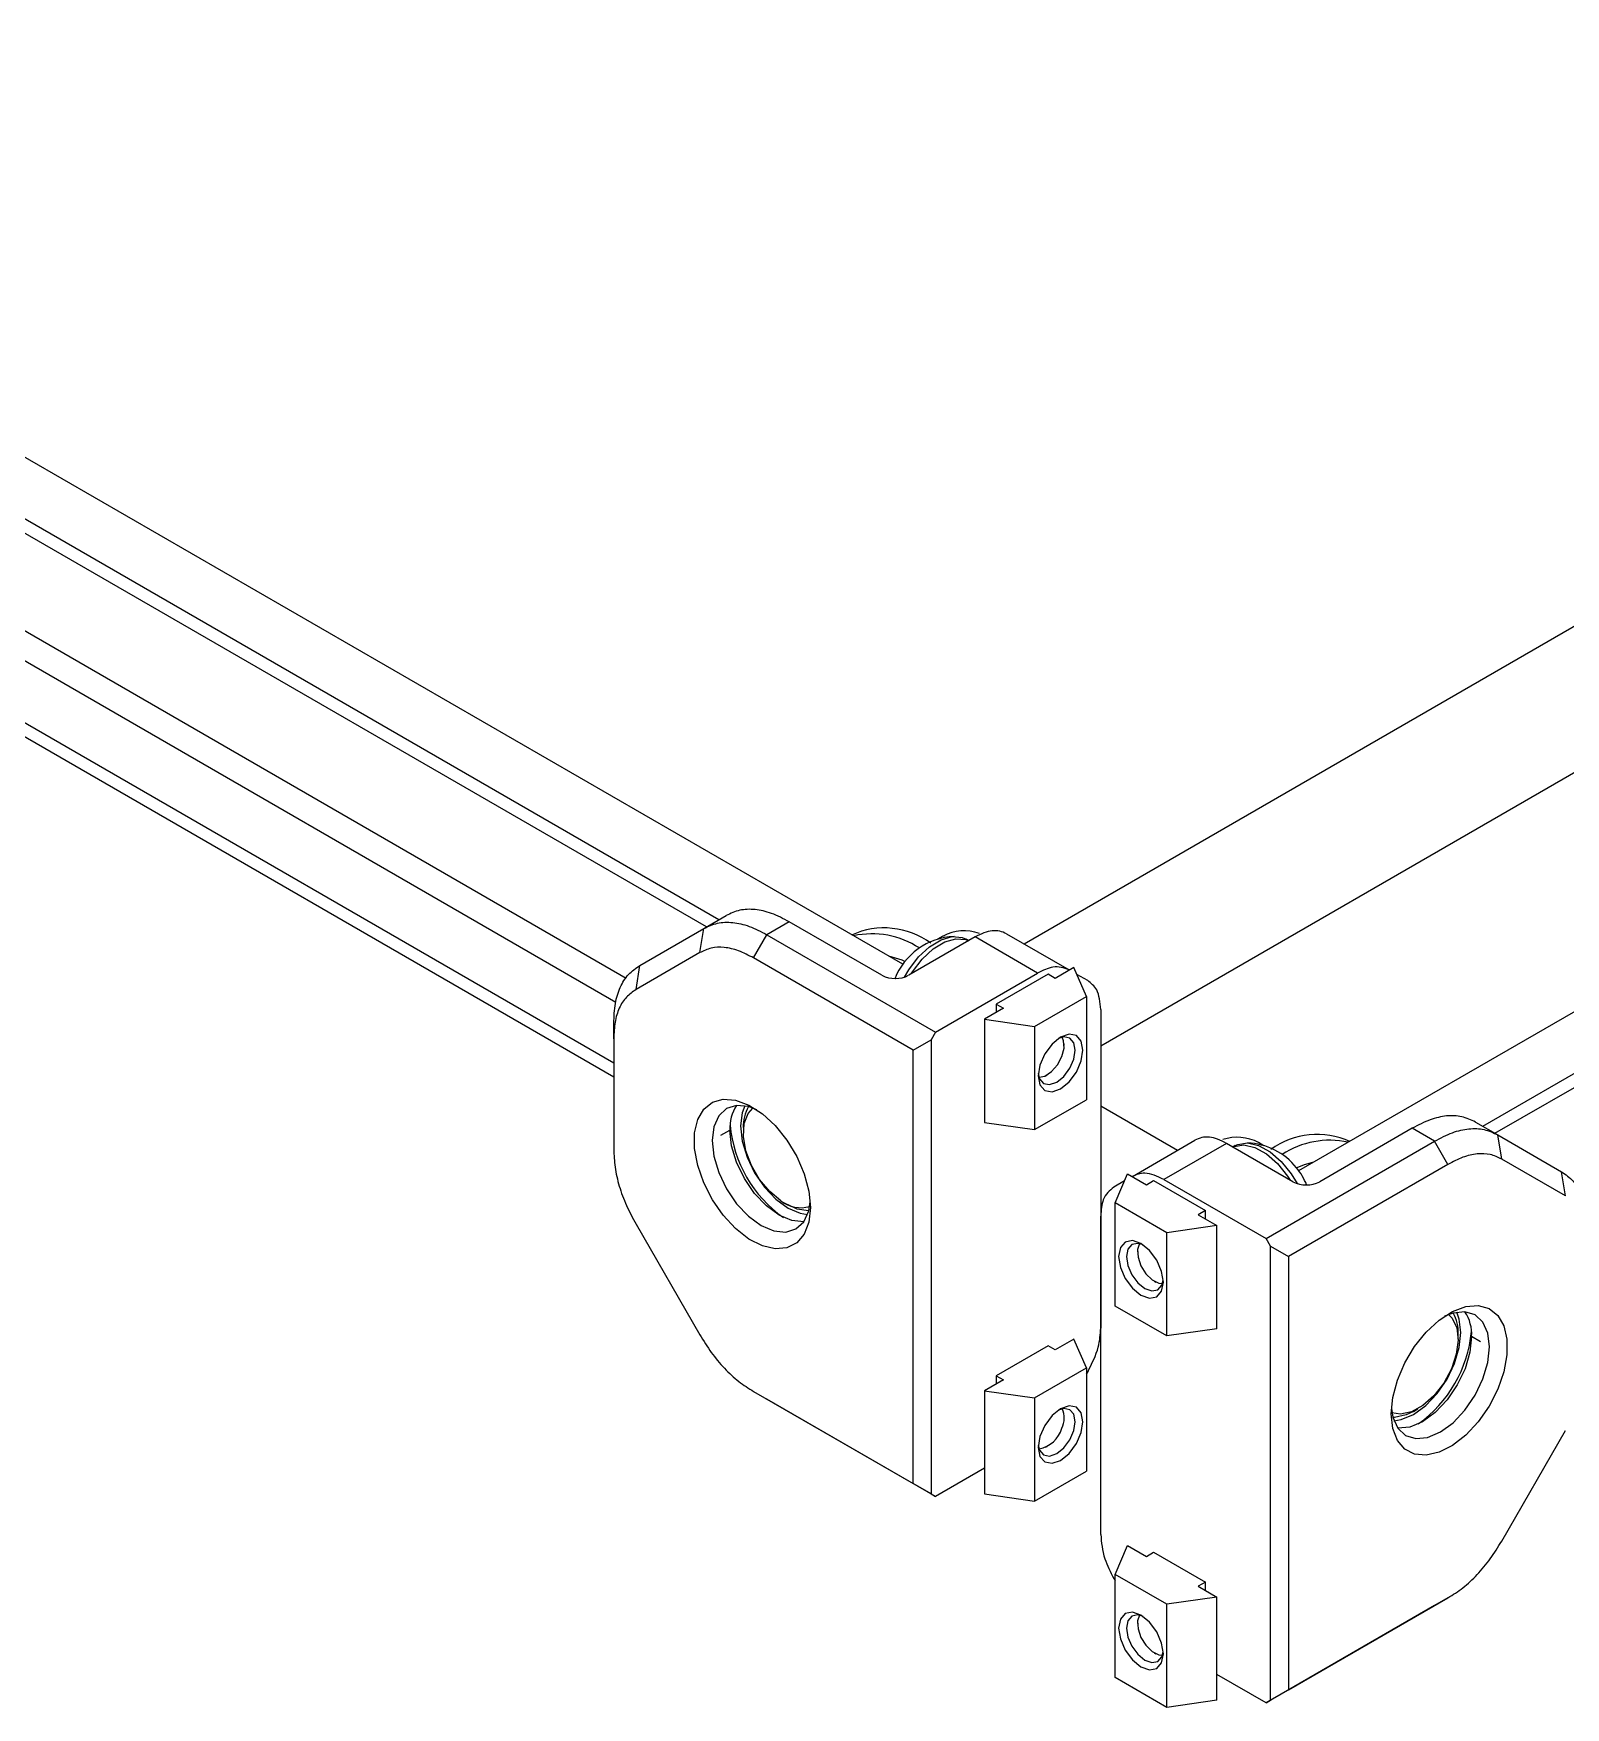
# Model space of a CAD drawing. Header units: millimetres. Extents: x 0 to 279, y 0 to 216.
# Drawn here: x 100.75 to 131.06, y 98.13 to 131.24 of the extents above; entities that cross this region are included whole.
import ezdxf

# ---------------------------------------------------------------- set-up
doc = ezdxf.new("R2010")
doc.units = ezdxf.units.MM

msp = doc.modelspace()

# ---------------------------------------------------------------- linework, layer by layer
at = {"color": 7, "linetype": 'Continuous', "lineweight": 25}
for p, q in [((117.949, 112.833), (49.778, 152.187)), ((114.308, 113.71), (49.585, 151.074)), ((114.068, 113.571), (50.739, 150.129)), ((151.101, 130.983), (120.352, 113.232)), ((121.866, 111.22), (152.351, 128.818)), ((82.202, 128.218), (112.232, 110.882)), ((82.202, 127.941), (112.232, 110.605)), ((88.133, 126.019), (112.273, 112.083)), ((125.784, 108.75), (154.634, 125.405)), ((129.424, 109.627), (156.728, 125.389)), ((129.665, 109.488), (156.728, 125.111)), ((91.526, 124.653), (112.479, 112.557)), ((114.012, 113.539), (114.454, 113.794)), ((115.704, 113.67), (115.262, 113.415)), ((117.535, 112.613), (115.704, 113.67)), ((112.75, 112.81), (114.012, 113.539)), ((113.935, 113.061), (114.012, 113.539)), ((114.997, 112.956), (115.262, 113.415)), ((115.262, 113.415), (118.596, 111.491)), ((119.379, 113.371), (118.066, 112.613)), ((118.745, 113.387), (118.639, 113.326)), ((119.253, 113.299), (119.205, 113.326)), ((120.616, 112.657), (119.379, 113.371)), ((120.004, 113.433), (121.241, 112.719)), ((113.935, 113.061), (112.672, 112.332)), ((118.154, 111.133), (114.997, 112.956)), ((112.672, 112.332), (112.75, 112.81)), ((118.596, 111.491), (120.616, 112.657)), ((120.823, 112.634), (119.798, 112.042)), ((120.965, 112.552), (120.823, 112.634)), ((121.336, 112.766), (120.965, 112.552)), ((121.248, 112.715), (121.241, 112.719)), ((121.583, 112.195), (121.336, 112.766)), ((121.607, 112.507), (121.395, 112.63)), ((119.939, 111.96), (119.568, 111.746)), ((119.798, 112.042), (119.939, 111.96)), ((119.798, 112.042), (119.798, 111.878)), ((120.558, 111.603), (121.583, 112.195)), ((121.583, 112.195), (121.583, 110.153)), ((121.866, 111.935), (121.866, 105.636)), ((112.232, 111.359), (112.232, 111.665)), ((119.568, 111.746), (120.558, 111.603)), ((119.568, 111.746), (119.568, 109.704)), ((120.558, 111.603), (120.558, 109.562)), ((112.232, 111.359), (112.232, 109.172)), ((118.154, 111.133), (118.508, 111.338)), ((118.596, 111.491), (118.508, 111.338)), ((118.508, 111.338), (118.508, 102.356)), ((121.142, 111.225), (121.142, 111.259)), ((118.154, 102.56), (118.154, 111.133)), ((120.776, 110.626), (120.806, 110.643)), ((120.558, 109.562), (121.583, 110.153)), ((123.381, 109.15), (121.866, 110.024)), ((114.795, 109.602), (114.795, 109.5)), ((119.568, 109.704), (120.558, 109.562)), ((129.278, 109.711), (129.72, 109.456)), ((114.353, 109.449), (114.53, 109.551)), ((122.491, 108.636), (123.729, 109.35)), ((124.354, 109.289), (123.116, 108.574)), ((125.667, 108.53), (124.354, 109.289)), ((125.094, 109.243), (124.988, 109.305)), ((125.137, 107.408), (128.47, 109.332)), ((128.028, 109.587), (126.197, 108.53)), ((128.47, 109.332), (128.028, 109.587)), ((128.735, 108.873), (128.47, 109.332)), ((129.798, 108.978), (129.72, 109.456)), ((129.72, 109.456), (130.983, 108.727)), ((124.528, 109.244), (124.48, 109.216)), ((131.061, 108.249), (129.798, 108.978)), ((122.149, 108.112), (122.397, 108.684)), ((122.397, 108.684), (122.768, 108.469)), ((122.491, 108.636), (122.485, 108.632)), ((128.735, 108.873), (125.579, 107.051)), ((131.061, 108.249), (130.983, 108.727)), ((122.338, 108.547), (122.125, 108.425)), ((122.768, 108.469), (122.909, 108.551)), ((122.909, 108.551), (123.935, 107.959)), ((123.116, 108.574), (125.137, 107.408)), ((115.591, 108.122), (115.679, 108.071)), ((123.174, 107.52), (122.149, 108.112)), ((122.149, 106.071), (122.149, 108.112)), ((123.935, 107.959), (123.793, 107.877)), ((123.935, 107.796), (123.935, 107.959)), ((112.672, 107.691), (113.935, 105.504)), ((121.866, 101.553), (121.866, 107.852)), ((124.164, 107.663), (123.174, 107.52)), ((123.793, 107.877), (124.164, 107.663)), ((124.164, 105.622), (124.164, 107.663)), ((123.174, 105.479), (123.174, 107.52)), ((125.225, 107.255), (125.137, 107.408)), ((122.591, 107.176), (122.591, 107.142)), ((125.225, 107.255), (125.579, 107.051)), ((125.225, 98.273), (125.225, 107.255)), ((125.579, 107.051), (125.579, 98.477)), ((122.927, 106.561), (122.956, 106.544)), ((123.174, 105.479), (122.149, 106.071)), ((121.336, 105.417), (120.965, 105.203)), ((121.583, 104.846), (121.336, 105.417)), ((124.164, 105.622), (123.174, 105.479)), ((128.937, 105.417), (128.937, 105.519)), ((129.379, 105.366), (129.203, 105.468)), ((120.823, 105.285), (119.798, 104.693)), ((120.965, 105.203), (120.823, 105.285)), ((119.798, 104.693), (119.939, 104.611)), ((119.798, 104.693), (119.798, 104.53)), ((120.558, 104.254), (121.583, 104.846)), ((121.583, 104.846), (121.583, 102.805)), ((121.583, 104.723), (121.607, 104.765)), ((114.997, 104.382), (118.154, 102.56)), ((114.997, 104.382), (115.262, 104.229)), ((119.939, 104.611), (119.568, 104.397)), ((119.568, 104.397), (120.558, 104.254)), ((119.568, 104.397), (119.568, 102.356)), ((118.596, 102.305), (115.262, 104.229)), ((120.558, 104.254), (120.558, 102.213)), ((128.054, 103.988), (127.909, 103.919)), ((128.054, 103.988), (128.142, 104.039)), ((121.142, 103.876), (121.142, 103.91)), ((129.798, 101.421), (131.061, 103.608)), ((120.776, 103.277), (120.806, 103.295)), ((119.568, 102.866), (118.596, 102.305)), ((120.558, 102.213), (121.583, 102.805)), ((118.508, 102.356), (118.154, 102.56)), ((118.508, 102.356), (118.596, 102.305)), ((119.568, 102.356), (120.558, 102.213)), ((122.149, 100.763), (122.397, 101.335)), ((122.397, 101.335), (122.768, 101.12)), ((122.768, 101.12), (122.909, 101.202)), ((122.909, 101.202), (123.935, 100.61)), ((122.125, 100.682), (122.149, 100.641)), ((123.174, 100.171), (122.149, 100.763)), ((122.149, 98.722), (122.149, 100.763)), ((123.935, 100.61), (123.793, 100.528)), ((123.793, 100.528), (124.164, 100.314)), ((123.935, 100.447), (123.935, 100.61)), ((124.164, 100.314), (123.174, 100.171)), ((123.174, 98.13), (123.174, 100.171)), ((124.164, 98.273), (124.164, 100.314)), ((128.47, 100.146), (125.137, 98.222)), ((125.579, 98.477), (128.735, 100.299)), ((128.735, 100.299), (128.47, 100.146)), ((122.591, 99.828), (122.591, 99.794)), ((122.927, 99.212), (122.956, 99.195)), ((123.174, 98.13), (122.149, 98.722)), ((125.137, 98.222), (124.164, 98.783)), ((125.579, 98.477), (125.225, 98.273)), ((124.164, 98.273), (123.174, 98.13)), ((125.137, 98.222), (125.225, 98.273))]:
    msp.add_line(p, q, dxfattribs=at)
at = {"color": 7, "linetype": 'Continuous', "lineweight": 25, "flags": 128}
for points in [[(117.982, 112.577), (118.067, 112.722), (118.259, 112.975), (118.478, 113.178), (118.707, 113.316), (118.928, 113.379), (119.126, 113.361), (119.205, 113.326)], [(118.117, 112.643), (118.14, 112.679), (118.332, 112.933), (118.551, 113.136), (118.78, 113.274), (119.001, 113.337), (119.199, 113.319), (119.252, 113.298)], [(117.991, 112.888), (117.937, 112.91), (117.675, 112.99)], [(121.071, 111.388), (120.902, 111.252), (120.758, 111.059), (120.663, 110.838), (120.629, 110.623), (120.663, 110.447), (120.758, 110.337), (120.902, 110.309), (121.071, 110.368), (121.24, 110.504), (121.383, 110.698), (121.479, 110.919), (121.513, 111.133), (121.479, 111.309), (121.383, 111.419), (121.24, 111.447), (121.071, 111.388)], [(120.631, 110.67), (120.657, 110.566), (120.736, 110.475), (120.854, 110.452), (120.994, 110.5), (121.134, 110.613), (121.253, 110.773), (121.332, 110.956), (121.36, 111.133), (121.332, 111.279), (121.253, 111.37), (121.134, 111.393), (121.031, 111.363)], [(120.645, 110.598), (120.762, 110.621), (120.893, 110.707), (121.01, 110.842), (121.097, 111.005), (121.139, 111.173), (121.13, 111.319), (121.1, 111.387)], [(116.121, 108.02), (116.09, 107.732), (115.999, 107.495), (115.852, 107.322), (115.658, 107.223), (115.427, 107.202), (115.172, 107.262), (114.905, 107.397), (114.642, 107.603), (114.398, 107.866), (114.184, 108.174), (114.012, 108.509), (113.892, 108.853), (113.831, 109.188), (113.831, 109.496), (113.892, 109.761), (114.012, 109.967), (114.184, 110.104), (114.398, 110.164), (114.642, 110.145), (114.905, 110.047), (115.172, 109.875), (115.427, 109.639), (115.658, 109.352), (115.852, 109.028), (115.999, 108.686), (116.09, 108.344), (116.121, 108.02)], [(115.064, 109.953), (114.897, 110.015), (114.663, 110.038), (114.461, 109.976), (114.307, 109.833), (114.21, 109.618), (114.177, 109.347), (114.21, 109.037), (114.307, 108.71), (114.461, 108.388), (114.663, 108.094), (114.897, 107.846), (115.149, 107.663), (115.4, 107.556), (115.635, 107.533), (115.836, 107.595), (115.991, 107.738), (116.088, 107.953), (116.117, 108.129)], [(114.826, 110.031), (114.774, 109.894), (114.742, 109.633), (114.774, 109.334), (114.868, 109.019), (115.017, 108.709), (115.211, 108.425), (115.437, 108.187), (115.679, 108.01)], [(115.539, 108.154), (115.318, 108.335), (115.118, 108.574), (114.957, 108.851), (114.847, 109.143), (114.798, 109.427), (114.812, 109.679), (114.89, 109.88), (114.986, 109.986)], [(115.99, 107.737), (115.989, 107.737), (115.754, 107.76), (115.502, 107.867), (115.251, 108.05), (115.016, 108.298), (114.815, 108.593), (114.66, 108.914), (114.563, 109.241), (114.53, 109.551)], [(124.528, 109.244), (124.577, 109.268), (124.769, 109.299), (124.988, 109.249), (125.217, 109.124), (125.438, 108.93), (125.636, 108.684), (125.75, 108.494)], [(124.481, 109.215), (124.504, 109.226), (124.696, 109.257), (124.915, 109.207), (125.144, 109.081), (125.365, 108.888), (125.563, 108.642), (125.616, 108.56)], [(126.058, 108.908), (125.89, 108.862), (125.742, 108.806)], [(116.087, 107.951), (115.862, 107.987), (115.679, 108.071)], [(115.679, 108.01), (115.922, 107.907), (116.066, 107.883)], [(122.662, 106.285), (122.831, 106.226), (122.974, 106.254), (123.07, 106.364), (123.104, 106.54), (123.07, 106.755), (122.974, 106.976), (122.831, 107.169), (122.662, 107.306), (122.493, 107.365), (122.349, 107.337), (122.254, 107.226), (122.22, 107.051), (122.254, 106.836), (122.349, 106.615), (122.493, 106.422), (122.662, 106.285)], [(122.702, 107.28), (122.599, 107.31), (122.48, 107.287), (122.401, 107.196), (122.373, 107.051), (122.401, 106.873), (122.48, 106.69), (122.599, 106.531), (122.738, 106.418)], [(122.632, 107.305), (122.594, 107.191), (122.603, 107.035), (122.661, 106.866), (122.759, 106.71), (122.883, 106.589), (123.014, 106.524), (123.088, 106.515)], [(122.738, 106.418), (122.878, 106.369), (122.997, 106.392), (123.076, 106.483), (123.102, 106.588)], [(127.612, 103.937), (127.643, 104.261), (127.734, 104.603), (127.88, 104.946), (128.074, 105.269), (128.306, 105.556), (128.561, 105.792), (128.827, 105.964), (129.09, 106.062), (129.335, 106.082), (129.549, 106.021), (129.721, 105.884), (129.84, 105.678), (129.902, 105.414), (129.902, 105.106), (129.84, 104.77), (129.721, 104.426), (129.549, 104.091), (129.335, 103.783), (129.09, 103.52), (128.827, 103.315), (128.561, 103.179), (128.306, 103.12), (128.074, 103.14), (127.88, 103.24), (127.734, 103.412), (127.643, 103.649), (127.612, 103.937)], [(127.615, 104.046), (127.645, 103.87), (127.742, 103.655), (127.896, 103.512), (128.098, 103.45), (128.332, 103.473), (128.584, 103.58), (128.835, 103.764), (129.07, 104.011), (129.271, 104.306), (129.426, 104.628), (129.523, 104.954), (129.556, 105.264), (129.523, 105.536), (129.426, 105.75), (129.271, 105.894), (129.07, 105.956), (128.835, 105.933), (128.668, 105.87)], [(127.667, 103.8), (127.811, 103.824), (128.054, 103.927), (128.296, 104.104), (128.522, 104.342), (128.716, 104.626), (128.865, 104.936), (128.959, 105.251), (128.99, 105.55), (128.959, 105.811), (128.907, 105.948)], [(128.747, 105.904), (128.82, 105.83), (128.91, 105.641), (128.937, 105.397), (128.9, 105.118), (128.802, 104.826), (128.65, 104.544), (128.457, 104.296), (128.238, 104.102), (128.012, 103.977)], [(129.203, 105.468), (129.169, 105.158), (129.072, 104.832), (128.918, 104.51), (128.716, 104.215), (128.482, 103.968), (128.23, 103.784), (127.979, 103.677), (127.744, 103.654), (127.743, 103.654)], [(121.071, 104.04), (120.902, 103.903), (120.758, 103.71), (120.663, 103.489), (120.629, 103.274), (120.663, 103.098), (120.758, 102.988), (120.902, 102.96), (121.071, 103.019), (121.24, 103.155), (121.383, 103.349), (121.479, 103.57), (121.513, 103.784), (121.479, 103.96), (121.383, 104.071), (121.24, 104.098), (121.071, 104.04)], [(120.631, 103.321), (120.657, 103.217), (120.736, 103.126), (120.854, 103.103), (120.994, 103.152), (121.134, 103.264), (121.253, 103.424), (121.332, 103.607), (121.36, 103.784), (121.332, 103.93), (121.253, 104.021), (121.134, 104.044), (121.031, 104.014)], [(128.012, 103.977), (127.796, 103.931), (127.625, 103.961)], [(127.909, 103.919), (127.679, 103.868), (127.645, 103.868)], [(122.662, 98.936), (122.831, 98.877), (122.974, 98.905), (123.07, 99.016), (123.104, 99.191), (123.07, 99.406), (122.974, 99.627), (122.831, 99.82), (122.662, 99.957), (122.493, 100.016), (122.349, 99.988), (122.254, 99.878), (122.22, 99.702), (122.254, 99.487), (122.349, 99.266), (122.493, 99.073), (122.662, 98.936)], [(122.702, 99.932), (122.599, 99.961), (122.48, 99.938), (122.401, 99.847), (122.373, 99.702), (122.401, 99.524), (122.48, 99.342), (122.599, 99.182), (122.738, 99.069)], [(122.632, 99.956), (122.594, 99.843), (122.603, 99.687), (122.661, 99.517), (122.759, 99.361), (122.883, 99.24), (123.014, 99.175), (123.088, 99.166)], [(122.738, 99.069), (122.878, 99.02), (122.997, 99.043), (123.076, 99.134), (123.102, 99.239)]]:
    msp.add_lwpolyline(points, dxfattribs=at)
at = {"color": 7, "linetype": 'Continuous', "lineweight": 25}
for centre, radius, start, end in [((117.584, 112.003), 1.547, 53.5871, 114.7234), ((117.336, 111.708), 1.725, 56.9301, 102.0592), ((119.022, 112.061), 1.322, 92.5247, 158.7943), ((119.167, 112.597), 0.896, 70.6321, 118.0927), ((117.8, 113.125), 0.576, 242.6097, 297.3903), ((115.315, 109.601), 0.786, 146.2169, 183.6628), ((115.578, 109.632), 0.784, 150.6525, 182.1795), ((117.036, 109.875), 2.513, 185.2152, 234.7795), ((124.566, 108.503), 0.906, 62.2344, 108.4924), ((124.711, 107.978), 1.322, 38.7946, 87.4753), ((126.149, 107.915), 1.551, 65.3632, 126.3264), ((126.396, 107.627), 1.723, 77.9173, 123.0935), ((124.711, 107.978), 1.322, 21.7003, 38.7946), ((125.932, 109.042), 0.576, 242.6097, 297.3903), ((115.927, 108.633), 0.617, 231.087, 287.0322), ((128.173, 105.554), 0.765, 357.4218, 29.7462), ((128.418, 105.518), 0.786, 356.3372, 33.7831), ((126.686, 105.799), 2.524, 305.3407, 354.6647), ((120.718, 103.851), 0.426, 332.7805, 26.0605), ((120.548, 103.81), 0.569, 279.7399, 344.3227)]:
    msp.add_arc(centre, radius, start, end, dxfattribs=at)
for points, knots in [([(115.704, 113.67), (115.586, 113.732), (115.354, 113.852), (115.022, 113.926), (114.714, 113.916), (114.542, 113.835), (114.454, 113.794)], [0, 0, 0, 0, 0.255091, 0.5, 0.744909, 1, 1, 1, 1]), ([(114.012, 113.539), (114.1, 113.58), (114.272, 113.661), (114.58, 113.671), (114.912, 113.597), (115.144, 113.477), (115.262, 113.415)], [0, 0, 0, 0, 0.255091, 0.5, 0.744909, 1, 1, 1, 1]), ([(120.004, 113.433), (119.96, 113.454), (119.874, 113.494), (119.72, 113.499), (119.554, 113.462), (119.438, 113.402), (119.379, 113.371)], [0, 0, 0, 0, 0.255091, 0.5, 0.744909, 1, 1, 1, 1]), ([(114.997, 112.956), (114.898, 113.008), (114.701, 113.111), (114.415, 113.175), (114.153, 113.165), (114.007, 113.095), (113.935, 113.061)], [0, 0, 0, 0, 0.251103, 0.500926, 0.750556, 1, 1, 1, 1]), ([(112.232, 111.665), (112.238, 111.798), (112.249, 112.06), (112.351, 112.385), (112.514, 112.646), (112.67, 112.754), (112.75, 112.81)], [0, 0, 0, 0, 0.255091, 0.5, 0.744909, 1, 1, 1, 1]), ([(121.241, 112.719), (121.139, 112.756), (120.955, 112.821), (120.72, 112.707), (120.616, 112.657)], [0, 0, 0, 0, 0.557568, 1, 1, 1, 1]), ([(112.672, 112.332), (112.606, 112.286), (112.473, 112.194), (112.332, 111.972), (112.246, 111.693), (112.237, 111.47), (112.232, 111.359)], [0, 0, 0, 0, 0.250296, 0.500004, 0.749498, 1, 1, 1, 1]), ([(121.866, 111.935), (121.853, 112.079), (121.828, 112.337), (121.675, 112.455), (121.607, 112.507)], [0, 0, 0, 0, 0.557568, 1, 1, 1, 1]), ([(129.278, 109.711), (129.191, 109.752), (129.019, 109.833), (128.711, 109.844), (128.379, 109.77), (128.147, 109.649), (128.028, 109.587)], [0, 0, 0, 0, 0.255091, 0.5, 0.744909, 1, 1, 1, 1]), ([(124.354, 109.289), (124.295, 109.319), (124.179, 109.38), (124.012, 109.417), (123.859, 109.411), (123.773, 109.371), (123.729, 109.35)], [0, 0, 0, 0, 0.255091, 0.5, 0.744909, 1, 1, 1, 1]), ([(128.47, 109.332), (128.589, 109.394), (128.821, 109.515), (129.153, 109.589), (129.46, 109.578), (129.633, 109.497), (129.72, 109.456)], [0, 0, 0, 0, 0.255091, 0.5, 0.744909, 1, 1, 1, 1]), ([(112.232, 109.172), (112.237, 109.055), (112.246, 108.822), (112.332, 108.443), (112.473, 108.059), (112.606, 107.813), (112.672, 107.691)], [0, 0, 0, 0, 0.250296, 0.500004, 0.749498, 1, 1, 1, 1]), ([(129.798, 108.978), (129.725, 109.013), (129.578, 109.082), (129.315, 109.093), (129.031, 109.027), (128.834, 108.925), (128.735, 108.873)], [0, 0, 0, 0, 0.2511031, 0.5009257, 0.7505561, 1, 1, 1, 1]), ([(123.116, 108.574), (122.985, 108.634), (122.749, 108.742), (122.57, 108.668), (122.491, 108.636)], [0, 0, 0, 0, 0.557568, 1, 1, 1, 1]), ([(130.983, 108.727), (131.062, 108.672), (131.218, 108.563), (131.381, 108.302), (131.483, 107.977), (131.495, 107.716), (131.501, 107.582)], [0, 0, 0, 0, 0.255091, 0.5, 0.744909, 1, 1, 1, 1]), ([(122.125, 108.425), (122.042, 108.354), (121.893, 108.228), (121.875, 107.967), (121.866, 107.852)], [0, 0, 0, 0, 0.557568, 1, 1, 1, 1]), ([(121.607, 104.765), (121.691, 104.931), (121.84, 105.23), (121.858, 105.511), (121.866, 105.636)], [0, 0, 0, 0, 0.557568, 1, 1, 1, 1]), ([(113.935, 105.504), (114.008, 105.384), (114.154, 105.146), (114.417, 104.832), (114.702, 104.568), (114.899, 104.444), (114.997, 104.382)], [0, 0, 0, 0, 0.2511031, 0.5009257, 0.7505561, 1, 1, 1, 1]), ([(121.866, 101.553), (121.88, 101.394), (121.905, 101.107), (122.058, 100.812), (122.125, 100.682)], [0, 0, 0, 0, 0.557568, 1, 1, 1, 1]), ([(128.735, 100.299), (128.835, 100.362), (129.032, 100.487), (129.317, 100.751), (129.579, 101.065), (129.725, 101.302), (129.798, 101.421)], [0, 0, 0, 0, 0.251103, 0.500926, 0.750556, 1, 1, 1, 1])]:
    msp.add_open_spline(points, degree=3, knots=knots, dxfattribs=at)

doc.saveas('drawing.dxf')
